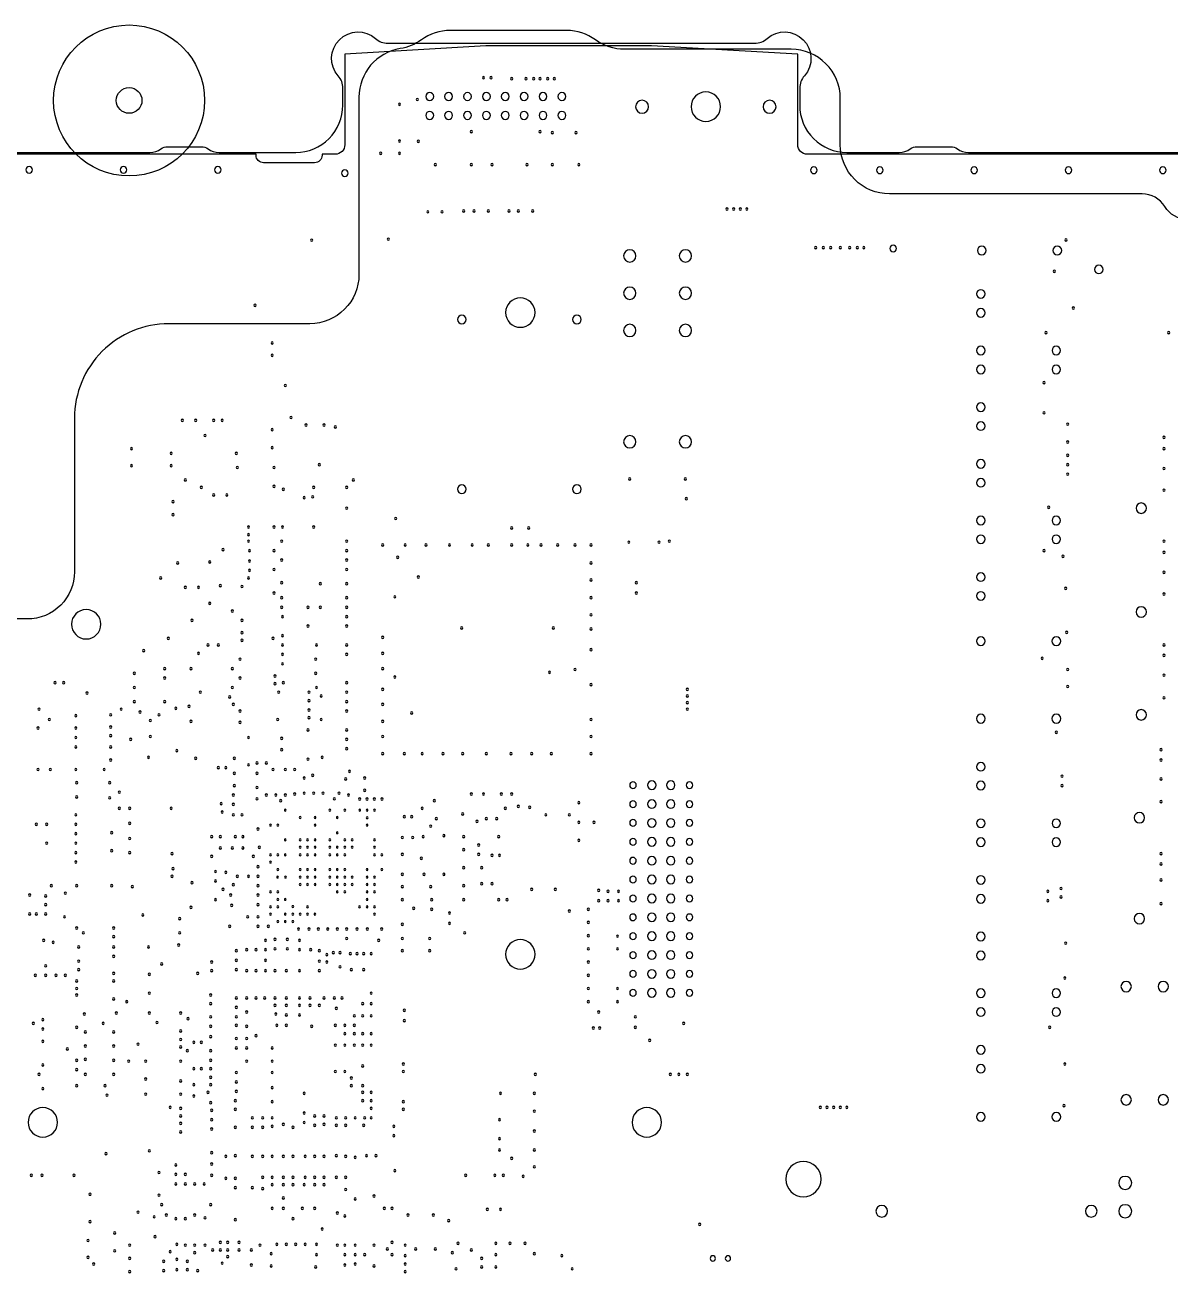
# Model space of a CAD drawing. Extents: x -216 to 339, y -350 to 279.
# Drawn here: x -79.2 to 74.9, y -178.9 to -10.9 of the extents above; entities that cross this region are included whole.
import ezdxf

# ---------------------------------------------------------------- set-up
doc = ezdxf.new("R2010")
doc.units = 0
doc.layers.get('0').update_dxf_attribs({"linetype": 'CONTINUOUS'})
for name, color, linetype in [('1_0_PALLET', 53, 'CONTINUOUS'), ('_G01-IND-3GEN_DRILLS', 40, 'CONTINUOUS'), ('_G01-IND-3GEN_OUTLINE', 4, 'CONTINUOUS')]:
    doc.layers.add(name, color=color, linetype=linetype)

# ---------------------------------------------------------------- blocks, each defined once
blk = doc.blocks.new('ROUND_6')
blk.add_circle((0, 0), 0.005)
blk = doc.blocks.new('ROUND_99')
blk.add_circle((0, 0), 0.006)
blk = doc.blocks.new('ROUND_237')
blk.add_circle((0, 0), 0.014)
blk = doc.blocks.new('ROUND_148')
blk.add_circle((0, 0), 0.0175)
blk = doc.blocks.new('ROUND_241')
blk.add_circle((0, 0), 0.021)
blk = doc.blocks.new('ROUND_139')
blk.add_circle((0, 0), 0.0225)
blk = doc.blocks.new('ROUND_239')
blk.add_circle((0, 0), 0.023)
blk = doc.blocks.new('ROUND_245')
blk.add_circle((0, 0), 0.0235)
blk = doc.blocks.new('ROUND_118')
blk.add_circle((0, 0), 0.0275)
blk = doc.blocks.new('ROUND_147')
blk.add_circle((0, 0), 0.031)
blk = doc.blocks.new('ROUND_112')
blk.add_circle((0, 0), 0.0325)
blk = doc.blocks.new('ROUND_243')
blk.add_circle((0, 0), 0.0345)
blk = doc.blocks.new('ROUND_238')
blk.add_circle((0, 0), 0.078)
blk = doc.blocks.new('ROUND_240')
blk.add_circle((0, 0), 0.0935)

msp = doc.modelspace()

# ---------------------------------------------------------------- linework, layer by layer
at = {"layer": '1_0_PALLET', "color": 1, "linetype": 'CONTINUOUS'}
msp.add_lwpolyline([(77.21, -37.09, -0.262641), (74.16, -35.37, 0.262641), (71.12, -33.65), (37.1, -33.65, -0.414214), (30.49, -27.05), (30.49, -20.8, 0.414214), (23.89, -14.2), (1.45, -14.2, -0.158961), (-2.45, -12.93, 0.158961), (-6.34, -11.66), (-21.99, -11.66, 0.158961), (-25.89, -12.93, -0.118347), (-28.73, -14.11, 0.368268), (-34.29, -20.64), (-34.29, -44.51, -0.414214), (-40.89, -51.12), (-59.87, -51.12, 0.414214), (-72.57, -63.82), (-72.57, -84.51, -0.414214), (-78.92, -90.86), (-88.22, -90.86, 0.414214), (-94.57, -97.21), (-94.57, -207.32, 0.414214)], format="xyb", dxfattribs=at)
at = {"layer": '1_0_PALLET', "color": 150, "linetype": 'CONTINUOUS'}
msp.add_lwpolyline([(-100.24, -28.07), (-62.42, -28.07, 0.15686), (-60.94, -27.59, -0.15686), (-60.06, -27.31), (-55.48, -27.31, -0.15686), (-54.59, -27.59, 0.15686), (-53.11, -28.07), (-42.8, -28.07, 0.414214), (-36.45, -21.72), (-36.45, -19.45, 0.182676), (-37.08, -17.77, -0.939221), (-32.06, -12.75, 0.182676), (-30.38, -13.39), (18.96, -13.39, 0.182676), (20.64, -12.75, -0.939221), (25.66, -17.77, 0.182676), (25.03, -19.45), (25.03, -21.72, 0.414214), (31.38, -28.07), (38.42, -28.07, 0.15686), (39.9, -27.59, -0.15686), (40.79, -27.31), (45.36, -27.31, -0.15686), (46.25, -27.59, 0.15686), (47.73, -28.07), (83.9, -28.07, 0.15686)], format="xyb", dxfattribs=at)
at = {"layer": '1_0_PALLET', "color": 9}
msp.add_circle((-65.22, -21.08), 10.16, dxfattribs=at)
at = {"layer": '1_0_PALLET', "linetype": 'CONTINUOUS'}
msp.add_circle((-65.22, -21.08), 1.73, dxfattribs=at)
at = {"layer": '_G01-IND-3GEN_OUTLINE', "linetype": 'CONTINUOUS'}
for points in [[(24.78, -27.24), (24.77, -14.86), (5.08, -13.72), (-17.22, -13.72), (-36.19, -14.86), (-36.19, -27.05, -0.414214), (-37.46, -28.32), (-39.24, -28.32), (-39.24, -28.45, -0.414214), (-40.26, -29.46), (-47.12, -29.46, -0.414214), (-48.13, -28.45), (-48.13, -28.32), (-120.01, -28.32, 0.414214), (-121.28, -29.59), (-121.28, -66.42), (-95.88, -66.42, -0.414214), (-94.61, -67.69), (-94.61, -185.8, -0.414214), (-95.88, -187.07), (-121.28, -187.07), (-121.28, -223.9, 0.414214), (-120.01, -225.17), (-48.13, -225.17)], [(-48.13, -225.04, -0.414214), (-47.12, -224.03), (-40.26, -224.03, -0.414214), (-39.24, -225.04), (-39.24, -225.17), (-29.21, -225.17), (-29.21, -222.38, -0.414214), (-28.19, -221.36), (-26.42, -221.36, -0.414214), (-25.4, -222.38), (-25.4, -225.17), (90.81, -225.17, 0.414214), (121.29, -194.69), (121.29, -58.8, 0.414214), (90.81, -28.32), (26.04, -28.32, -0.414214), (24.77, -27.05)]]:
    msp.add_lwpolyline(points, format="xyb", dxfattribs=at)

# ---------------------------------------------------------------- block references
at = {"layer": '_G01-IND-3GEN_DRILLS', "linetype": 'CONTINUOUS', "xscale": -25.4, "yscale": 25.4, "zscale": 25.4, "rotation": 270}
for name, p in [('ROUND_99', (-17.53, -18.03)), ('ROUND_99', (-16.51, -18.03)), ('ROUND_99', (-13.72, -18.16)), ('ROUND_99', (-11.81, -18.16)), ('ROUND_99', (-10.79, -18.16)), ('ROUND_99', (-9.91, -18.16)), ('ROUND_99', (-8.89, -18.16)), ('ROUND_99', (-8, -18.16)), ('ROUND_241', (-24.76, -20.55)), ('ROUND_241', (-22.22, -20.55)), ('ROUND_241', (-19.68, -20.55)), ('ROUND_241', (-17.14, -20.55)), ('ROUND_241', (-14.6, -20.55)), ('ROUND_241', (-12.06, -20.55)), ('ROUND_241', (-9.52, -20.55)), ('ROUND_241', (-6.98, -20.55)), ('ROUND_238', (12.4, -21.92)), ('ROUND_99', (-28.83, -21.59)), ('ROUND_99', (-26.42, -20.95)), ('ROUND_243', (3.82, -21.92)), ('ROUND_243', (20.97, -21.92)), ('ROUND_241', (-24.76, -23.09)), ('ROUND_241', (-22.22, -23.09)), ('ROUND_241', (-19.68, -23.09)), ('ROUND_241', (-17.14, -23.09)), ('ROUND_241', (-14.6, -23.09)), ('ROUND_241', (-12.06, -23.09)), ('ROUND_241', (-9.52, -23.09)), ('ROUND_241', (-6.98, -23.09)), ('ROUND_99', (-19.18, -25.27)), ('ROUND_99', (-9.91, -25.27)), ('ROUND_99', (-28.83, -26.54)), ('ROUND_99', (-26.29, -26.58)), ('ROUND_99', (-8.25, -25.4)), ('ROUND_99', (-5.08, -25.4)), ('ROUND_99', (-31.37, -28.19)), ('ROUND_99', (-28.83, -28.19)), ('ROUND_148', (-78.68, -30.42)), ('ROUND_148', (-65.98, -30.42)), ('ROUND_148', (-53.28, -30.42)), ('ROUND_99', (-24, -29.72)), ('ROUND_99', (-19.18, -29.72)), ('ROUND_99', (-16.38, -29.72)), ('ROUND_99', (-11.68, -29.72)), ('ROUND_99', (-8.25, -29.72)), ('ROUND_99', (-4.7, -29.72)), ('ROUND_148', (26.92, -30.48)), ('ROUND_148', (35.81, -30.48)), ('ROUND_148', (48.51, -30.48)), ('ROUND_148', (61.21, -30.48)), ('ROUND_148', (73.91, -30.48)), ('ROUND_148', (-36.19, -30.86)), ('ROUND_99', (-25.02, -36.07)), ('ROUND_99', (-23.11, -36.07)), ('ROUND_99', (-20.19, -35.94)), ('ROUND_99', (-18.8, -35.94)), ('ROUND_99', (-16.89, -35.94)), ('ROUND_99', (-14.1, -35.94)), ('ROUND_99', (-12.83, -35.94)), ('ROUND_99', (-10.92, -35.94)), ('ROUND_99', (15.24, -35.69)), ('ROUND_99', (16.13, -35.69)), ('ROUND_99', (17.02, -35.69)), ('ROUND_99', (17.91, -35.69)), ('ROUND_99', (-40.64, -39.88)), ('ROUND_99', (-30.35, -39.75)), ('ROUND_99', (60.86, -39.85)), ('ROUND_112', (2.16, -42.01)), ('ROUND_112', (9.65, -42.01)), ('ROUND_99', (27.18, -40.89)), ('ROUND_99', (28.19, -40.89)), ('ROUND_99', (29.21, -40.89)), ('ROUND_99', (30.48, -40.89)), ('ROUND_99', (31.75, -40.89)), ('ROUND_99', (32.77, -40.89)), ('ROUND_99', (33.66, -40.89)), ('ROUND_148', (37.59, -41.02)), ('ROUND_245', (49.53, -41.27)), ('ROUND_245', (59.69, -41.27)), ('ROUND_139', (65.28, -43.81)), ('ROUND_99', (59.31, -44.07)), ('ROUND_112', (2.16, -47.02)), ('ROUND_112', (9.65, -47.02)), ('ROUND_139', (49.4, -47.12)), ('ROUND_99', (-48.26, -48.64)), ('ROUND_238', (-12.57, -49.63)), ('ROUND_239', (-20.45, -50.55)), ('ROUND_239', (-4.95, -50.55)), ('ROUND_139', (49.4, -49.66)), ('ROUND_99', (61.85, -49.02)), ('ROUND_112', (2.16, -52.02)), ('ROUND_112', (9.65, -52.02)), ('ROUND_99', (-45.97, -53.72)), ('ROUND_99', (58.17, -52.32)), ('ROUND_99', (74.68, -52.32)), ('ROUND_99', (-45.97, -55.37)), ('ROUND_139', (49.4, -54.74)), ('ROUND_139', (59.56, -54.74)), ('ROUND_139', (49.4, -57.28)), ('ROUND_139', (59.56, -57.28)), ('ROUND_99', (-44.2, -59.44)), ('ROUND_99', (57.91, -59.05)), ('ROUND_139', (49.4, -62.36)), ('ROUND_99', (-43.43, -63.75)), ('ROUND_99', (57.91, -63.12)), ('ROUND_99', (-58.04, -64.13)), ('ROUND_99', (-56.26, -64.13)), ('ROUND_99', (-53.85, -64.13)), ('ROUND_99', (-52.7, -64.13)), ('ROUND_99', (-45.97, -65.4)), ('ROUND_99', (-41.4, -64.77)), ('ROUND_99', (-38.99, -64.77)), ('ROUND_99', (-37.46, -65.02)), ('ROUND_139', (49.4, -64.9)), ('ROUND_99', (61.09, -64.64)), ('ROUND_99', (-54.99, -66.17)), ('ROUND_112', (2.16, -67.01)), ('ROUND_112', (9.65, -67.01)), ('ROUND_99', (61.09, -67.06)), ('ROUND_99', (74.04, -66.42)), ('ROUND_99', (-64.9, -67.94)), ('ROUND_99', (-59.56, -68.58)), ('ROUND_99', (-50.8, -68.58)), ('ROUND_99', (-45.97, -67.82)), ('ROUND_99', (61.09, -68.83)), ('ROUND_99', (74.04, -67.94)), ('ROUND_99', (-64.9, -70.23)), ('ROUND_99', (-59.56, -70.23)), ('ROUND_99', (-50.67, -70.48)), ('ROUND_99', (-45.72, -70.48)), ('ROUND_99', (-39.62, -70.1)), ('ROUND_139', (49.4, -69.98)), ('ROUND_99', (61.09, -70.1)), ('ROUND_99', (74.04, -70.61)), ('ROUND_99', (-57.66, -72.14)), ('ROUND_99', (-35.05, -72.14)), ('ROUND_99', (2.16, -72.01)), ('ROUND_99', (9.65, -72.01)), ('ROUND_139', (49.4, -72.52)), ('ROUND_99', (61.09, -71.37)), ('ROUND_99', (-55.5, -73.15)), ('ROUND_99', (-45.72, -73.02)), ('ROUND_99', (-44.45, -73.41)), ('ROUND_99', (-40.39, -73.15)), ('ROUND_99', (-35.94, -73.15)), ('ROUND_239', (-20.45, -73.41)), ('ROUND_239', (-4.95, -73.41)), ('ROUND_99', (74.04, -73.53)), ('ROUND_99', (-59.31, -75.06)), ('ROUND_99', (-53.85, -74.17)), ('ROUND_99', (-52.07, -74.17)), ('ROUND_99', (-41.66, -74.55)), ('ROUND_99', (-40.51, -74.42)), ('ROUND_99', (9.78, -74.68)), ('ROUND_118', (70.99, -75.95)), ('ROUND_99', (-59.31, -76.83)), ('ROUND_99', (-35.94, -75.95)), ('ROUND_99', (-29.34, -77.34)), ('ROUND_139', (49.4, -77.6)), ('ROUND_99', (58.55, -75.82)), ('ROUND_139', (59.56, -77.6)), ('ROUND_99', (-49.15, -78.49)), ('ROUND_99', (-45.72, -78.49)), ('ROUND_99', (-44.58, -78.49)), ('ROUND_99', (-40.39, -78.49)), ('ROUND_99', (-13.72, -78.61)), ('ROUND_99', (-11.43, -78.61)), ('ROUND_99', (-49.15, -79.5)), ('ROUND_99', (-49.15, -80.39)), ('ROUND_99', (-44.7, -80.39)), ('ROUND_99', (-35.94, -80.39)), ('ROUND_99', (2.03, -80.52)), ('ROUND_99', (6.1, -80.52)), ('ROUND_99', (7.49, -80.39)), ('ROUND_139', (49.4, -80.14)), ('ROUND_139', (59.56, -80.14)), ('ROUND_99', (74.04, -80.39)), ('ROUND_99', (-52.58, -81.53)), ('ROUND_99', (-49.02, -81.66)), ('ROUND_99', (-45.72, -81.66)), ('ROUND_99', (-35.94, -81.66)), ('ROUND_99', (-31.11, -80.9)), ('ROUND_99', (-28.07, -80.9)), ('ROUND_99', (-25.27, -80.9)), ('ROUND_99', (-22.1, -80.9)), ('ROUND_99', (-19.05, -80.9)), ('ROUND_99', (-16.89, -80.9)), ('ROUND_99', (-13.72, -80.9)), ('ROUND_99', (-11.56, -80.9)), ('ROUND_99', (-9.78, -80.9)), ('ROUND_99', (-7.56, -80.9)), ('ROUND_99', (-5.21, -80.9)), ('ROUND_99', (-3.05, -80.9)), ('ROUND_99', (57.91, -81.66)), ('ROUND_99', (60.45, -82.42)), ('ROUND_99', (74.04, -81.91)), ('ROUND_99', (-58.67, -83.31)), ('ROUND_99', (-54.36, -83.18)), ('ROUND_99', (-49.02, -83.06)), ('ROUND_99', (-44.7, -82.93)), ('ROUND_99', (-35.94, -82.93)), ('ROUND_99', (-29.08, -82.55)), ('ROUND_99', (-3.05, -83.31)), ('ROUND_99', (-60.96, -85.34)), ('ROUND_99', (-49.15, -85.34)), ('ROUND_99', (-49.02, -84.33)), ('ROUND_99', (-45.72, -84.2)), ('ROUND_99', (-35.94, -84.2)), ('ROUND_99', (-26.29, -85.22)), ('ROUND_99', (-3.05, -85.6)), ('ROUND_139', (49.4, -85.22)), ('ROUND_99', (74.04, -84.58)), ('ROUND_99', (-57.66, -86.61)), ('ROUND_99', (-55.88, -86.61)), ('ROUND_99', (-52.96, -86.36)), ('ROUND_99', (-50.04, -86.49)), ('ROUND_99', (-45.72, -87.38)), ('ROUND_99', (-44.7, -85.98)), ('ROUND_99', (-39.5, -86.11)), ('ROUND_99', (-35.94, -86.11)), ('ROUND_99', (3.05, -85.98)), ('ROUND_99', (3.05, -87.38)), ('ROUND_139', (49.4, -87.76)), ('ROUND_99', (60.83, -86.74)), ('ROUND_99', (-54.36, -88.77)), ('ROUND_99', (-44.7, -88.01)), ('ROUND_99', (-35.94, -88.01)), ('ROUND_99', (-29.46, -87.88)), ('ROUND_99', (-3.05, -88.01)), ('ROUND_99', (74.04, -87.5)), ('ROUND_238', (-70.99, -91.57)), ('ROUND_99', (-51.31, -89.79)), ('ROUND_99', (-44.7, -89.28)), ('ROUND_99', (-44.58, -90.55)), ('ROUND_99', (-41.15, -89.28)), ('ROUND_99', (-39.5, -89.28)), ('ROUND_99', (-35.94, -89.28)), ('ROUND_99', (-35.94, -90.55)), ('ROUND_99', (-3.05, -90.3)), ('ROUND_118', (70.99, -89.92)), ('ROUND_99', (-56.77, -91.06)), ('ROUND_99', (-50.04, -91.06)), ('ROUND_99', (-41.15, -91.82)), ('ROUND_99', (-35.94, -91.82)), ('ROUND_99', (-20.45, -92.07)), ('ROUND_99', (-8.13, -92.07)), ('ROUND_99', (-3.05, -92.2)), ('ROUND_99', (-59.94, -93.47)), ('ROUND_99', (-50.04, -92.71)), ('ROUND_99', (-50.04, -93.73)), ('ROUND_99', (-45.85, -93.47)), ('ROUND_99', (-44.58, -93.09)), ('ROUND_99', (-31.11, -93.34)), ('ROUND_245', (49.4, -93.85)), ('ROUND_245', (59.56, -93.85)), ('ROUND_99', (60.96, -92.66)), ('ROUND_99', (-63.25, -95.12)), ('ROUND_99', (-55.88, -95.5)), ('ROUND_99', (-54.61, -94.36)), ('ROUND_99', (-53.21, -94.36)), ('ROUND_99', (-44.58, -94.36)), ('ROUND_99', (-44.58, -95.63)), ('ROUND_99', (-40, -94.36)), ('ROUND_99', (-35.94, -94.36)), ('ROUND_99', (-35.94, -95.63)), ('ROUND_99', (-31.11, -95.5)), ('ROUND_99', (-3.05, -95)), ('ROUND_99', (74.04, -94.36)), ('ROUND_99', (74.04, -95.76)), ('ROUND_99', (-60.45, -97.54)), ('ROUND_99', (-56.9, -97.54)), ('ROUND_99', (-51.31, -97.54)), ('ROUND_99', (-50.29, -96.27)), ('ROUND_99', (-44.58, -96.9)), ('ROUND_99', (-40.13, -96.27)), ('ROUND_99', (-31.11, -97.54)), ('ROUND_99', (57.66, -96.14)), ('ROUND_99', (-64.52, -98.17)), ('ROUND_99', (-60.45, -98.81)), ('ROUND_99', (-50.29, -98.81)), ('ROUND_99', (-45.59, -98.55)), ('ROUND_99', (-40.13, -98.17)), ('ROUND_99', (-29.46, -98.68)), ('ROUND_99', (-8.64, -98.04)), ('ROUND_99', (-5.21, -97.66)), ('ROUND_99', (61.09, -97.66)), ('ROUND_99', (74.04, -98.42)), ('ROUND_99', (-75.18, -99.44)), ('ROUND_99', (-74.04, -99.44)), ('ROUND_99', (-70.87, -100.84)), ('ROUND_99', (-64.52, -100.08)), ('ROUND_99', (-55.63, -100.71)), ('ROUND_99', (-51.31, -100.08)), ('ROUND_99', (-45.59, -99.57)), ('ROUND_99', (-45.08, -100.71)), ('ROUND_99', (-44.45, -99.44)), ('ROUND_99', (-41.02, -100.71)), ('ROUND_99', (-40, -100.08)), ('ROUND_99', (-35.94, -99.44)), ('ROUND_99', (-35.94, -100.71)), ('ROUND_99', (-31.11, -100.33)), ('ROUND_99', (-3.05, -99.69)), ('ROUND_99', (9.91, -100.33)), ('ROUND_99', (61.09, -99.95)), ('ROUND_99', (-64.52, -101.98)), ('ROUND_99', (-60.45, -101.98)), ('ROUND_99', (-51.69, -101.35)), ('ROUND_99', (-51.18, -102.36)), ('ROUND_99', (-41.02, -101.85)), ('ROUND_99', (-39.37, -101.22)), ('ROUND_99', (-35.94, -101.98)), ('ROUND_99', (-31.11, -102.36)), ('ROUND_99', (9.91, -101.22)), ('ROUND_99', (9.91, -102.11)), ('ROUND_99', (74.04, -101.47)), ('ROUND_99', (-77.34, -103)), ('ROUND_99', (-72.39, -103.89)), ('ROUND_99', (-67.69, -103.76)), ('ROUND_99', (-66.29, -103)), ('ROUND_99', (-63.75, -103.38)), ('ROUND_99', (-61.21, -103.76)), ('ROUND_99', (-58.93, -102.87)), ('ROUND_99', (-57.15, -102.62)), ('ROUND_99', (-50.29, -103.25)), ('ROUND_99', (-41.02, -103.12)), ('ROUND_99', (-41.02, -104.14)), ('ROUND_99', (-35.94, -103.25)), ('ROUND_99', (-27.18, -103.5)), ('ROUND_99', (9.91, -103)), ('ROUND_245', (49.4, -104.27)), ('ROUND_245', (59.56, -104.27)), ('ROUND_118', (70.99, -103.76)), ('ROUND_99', (-77.47, -105.54)), ('ROUND_99', (-75.95, -104.39)), ('ROUND_99', (-72.39, -105.54)), ('ROUND_99', (-67.69, -105.41)), ('ROUND_99', (-62.36, -104.52)), ('ROUND_99', (-56.9, -104.65)), ('ROUND_99', (-50.29, -104.77)), ('ROUND_99', (-45.21, -104.39)), ('ROUND_99', (-41.15, -105.79)), ('ROUND_99', (-39.37, -104.39)), ('ROUND_99', (-35.94, -105.79)), ('ROUND_99', (-31.11, -104.65)), ('ROUND_99', (-3.05, -104.39)), ('ROUND_99', (-72.39, -106.81)), ('ROUND_99', (-67.69, -106.55)), ('ROUND_99', (-65.02, -107.06)), ('ROUND_99', (-62.36, -106.68)), ('ROUND_99', (-49.15, -106.81)), ('ROUND_99', (-44.7, -106.93)), ('ROUND_99', (-35.94, -107.06)), ('ROUND_99', (-31.11, -106.68)), ('ROUND_99', (-3.05, -106.68)), ('ROUND_99', (59.56, -106.1)), ('ROUND_99', (-72.39, -108.08)), ('ROUND_99', (-67.69, -108.08)), ('ROUND_99', (-58.8, -108.58)), ('ROUND_99', (-44.7, -108.46)), ('ROUND_99', (-35.94, -108.33)), ('ROUND_99', (-31.11, -108.97)), ('ROUND_99', (-28.19, -108.97)), ('ROUND_99', (-25.78, -108.97)), ('ROUND_99', (-22.99, -108.97)), ('ROUND_99', (-20.32, -108.97)), ('ROUND_99', (-17.14, -108.97)), ('ROUND_99', (-13.84, -108.97)), ('ROUND_99', (-11.05, -108.97)), ('ROUND_99', (-8.38, -108.97)), ('ROUND_99', (-3.05, -108.97)), ('ROUND_99', (73.66, -108.46)), ('ROUND_99', (-67.69, -109.85)), ('ROUND_99', (-62.61, -109.47)), ('ROUND_99', (-56.26, -109.6)), ('ROUND_99', (-53.21, -110.87)), ('ROUND_99', (-52.2, -110.87)), ('ROUND_99', (-51.05, -109.6)), ('ROUND_99', (-49.15, -110.49)), ('ROUND_99', (-48.01, -110.24)), ('ROUND_99', (-46.74, -110.24)), ('ROUND_99', (-41.15, -109.73)), ('ROUND_99', (-39.24, -109.47)), ('ROUND_139', (49.4, -110.74)), ('ROUND_99', (73.66, -109.85)), ('ROUND_99', (-77.47, -111.12)), ('ROUND_99', (-75.82, -111.12)), ('ROUND_99', (-72.39, -111.12)), ('ROUND_99', (-68.58, -111.12)), ('ROUND_99', (-51.05, -111.63)), ('ROUND_99', (-48.01, -111.63)), ('ROUND_99', (-45.85, -111.12)), ('ROUND_99', (-44.2, -111.12)), ('ROUND_99', (-42.93, -111.12)), ('ROUND_99', (-41.66, -112.27)), ('ROUND_99', (-40.51, -111.89)), ('ROUND_99', (-36.07, -112.39)), ('ROUND_99', (-35.56, -111.38)), ('ROUND_99', (-33.53, -112.27)), ('ROUND_99', (60.33, -112.01)), ('ROUND_99', (73.66, -112.39)), ('ROUND_99', (-72.26, -112.9)), ('ROUND_99', (-67.82, -112.9)), ('ROUND_99', (-66.55, -114.17)), ('ROUND_99', (-51.05, -113.28)), ('ROUND_99', (-48.01, -113.54)), ('ROUND_99', (-41.66, -114.3)), ('ROUND_99', (-40.39, -114.3)), ('ROUND_99', (-39.12, -114.3)), ('ROUND_99', (-36.96, -114.3)), ('ROUND_99', (-33.53, -113.92)), ('ROUND_148', (2.59, -113.23)), ('ROUND_139', (5.13, -113.23)), ('ROUND_139', (7.67, -113.23)), ('ROUND_148', (10.21, -113.23)), ('ROUND_139', (49.4, -113.28)), ('ROUND_99', (60.33, -113.28)), ('ROUND_99', (-72.26, -114.81)), ('ROUND_99', (-67.82, -114.93)), ('ROUND_99', (-52.83, -115.7)), ('ROUND_99', (-51.18, -114.55)), ('ROUND_99', (-51.18, -115.82)), ('ROUND_99', (-48.01, -115.06)), ('ROUND_99', (-46.74, -114.55)), ('ROUND_99', (-45.47, -114.55)), ('ROUND_99', (-44.83, -115.32)), ('ROUND_99', (-44.2, -114.55)), ('ROUND_99', (-42.93, -114.43)), ('ROUND_99', (-37.59, -115.06)), ('ROUND_99', (-35.69, -114.55)), ('ROUND_99', (-34.2, -115.09)), ('ROUND_99', (-33.2, -115.09)), ('ROUND_99', (-32.2, -115.09)), ('ROUND_99', (-31.2, -115.09)), ('ROUND_99', (-24.13, -115.32)), ('ROUND_99', (-19.18, -114.43)), ('ROUND_99', (-17.53, -114.43)), ('ROUND_99', (-15.11, -114.43)), ('ROUND_99', (-13.72, -114.43)), ('ROUND_99', (-4.7, -115.57)), ('ROUND_148', (2.59, -115.77)), ('ROUND_139', (5.13, -115.77)), ('ROUND_139', (7.67, -115.77)), ('ROUND_148', (10.21, -115.77)), ('ROUND_99', (73.66, -115.44)), ('ROUND_99', (-72.39, -117.22)), ('ROUND_99', (-66.55, -116.33)), ('ROUND_99', (-65.15, -116.33)), ('ROUND_99', (-59.56, -116.33)), ('ROUND_99', (-52.7, -116.84)), ('ROUND_99', (-51.18, -117.22)), ('ROUND_99', (-50.04, -117.22)), ('ROUND_6', (-44.2, -116.59)), ('ROUND_6', (-42.2, -117.59)), ('ROUND_6', (-40.2, -117.59)), ('ROUND_6', (-38.2, -116.59)), ('ROUND_6', (-37.2, -117.59)), ('ROUND_6', (-36.2, -116.59)), ('ROUND_6', (-34.19, -116.59)), ('ROUND_6', (-33.2, -116.59)), ('ROUND_6', (-33.18, -117.6)), ('ROUND_6', (-32.2, -116.59)), ('ROUND_99', (-28.19, -117.47)), ('ROUND_99', (-27.18, -117.47)), ('ROUND_99', (-25.78, -116.33)), ('ROUND_99', (-20.32, -117.09)), ('ROUND_99', (-14.6, -116.33)), ('ROUND_99', (-12.83, -116.08)), ('ROUND_99', (-11.3, -116.2)), ('ROUND_99', (-9.14, -117.22)), ('ROUND_99', (-5.97, -117.22)), ('ROUND_118', (70.74, -117.6)), ('ROUND_99', (-77.72, -118.49)), ('ROUND_99', (-76.33, -118.49)), ('ROUND_99', (-72.39, -118.49)), ('ROUND_99', (-65.15, -118.36)), ('ROUND_99', (-47.88, -119.13)), ('ROUND_6', (-46.2, -118.59)), ('ROUND_6', (-45.19, -118.59)), ('ROUND_6', (-40.2, -118.59)), ('ROUND_6', (-33.2, -118.59)), ('ROUND_99', (-24.64, -118.74)), ('ROUND_99', (-23.88, -117.73)), ('ROUND_99', (-18.41, -118.11)), ('ROUND_99', (-17.14, -117.73)), ('ROUND_99', (-15.75, -117.73)), ('ROUND_99', (-4.7, -118.24)), ('ROUND_99', (-2.67, -118.24)), ('ROUND_148', (2.59, -118.31)), ('ROUND_139', (5.13, -118.31)), ('ROUND_139', (7.67, -118.31)), ('ROUND_148', (10.21, -118.31)), ('ROUND_139', (49.4, -118.36)), ('ROUND_139', (59.56, -118.36)), ('ROUND_99', (-76.33, -121.03)), ('ROUND_99', (-72.39, -119.76)), ('ROUND_99', (-72.39, -121.03)), ('ROUND_99', (-67.56, -119.63)), ('ROUND_99', (-65.15, -120.4)), ('ROUND_99', (-54.1, -120.14)), ('ROUND_99', (-52.96, -120.14)), ('ROUND_99', (-50.93, -120.14)), ('ROUND_99', (-49.91, -120.14)), ('ROUND_6', (-44.2, -120.59)), ('ROUND_6', (-42.2, -120.59)), ('ROUND_6', (-41.2, -120.59)), ('ROUND_6', (-40.2, -120.59)), ('ROUND_6', (-38.2, -120.59)), ('ROUND_6', (-37.2, -119.62)), ('ROUND_6', (-36.2, -120.59)), ('ROUND_6', (-35.2, -120.59)), ('ROUND_6', (-32.2, -120.59)), ('ROUND_99', (-28.45, -120.27)), ('ROUND_99', (-27.05, -120.27)), ('ROUND_99', (-25.65, -120.14)), ('ROUND_99', (-22.86, -120.01)), ('ROUND_99', (-20.19, -120.14)), ('ROUND_99', (-15.49, -120.14)), ('ROUND_99', (-4.7, -120.65)), ('ROUND_148', (2.59, -120.85)), ('ROUND_139', (5.13, -120.85)), ('ROUND_139', (7.67, -120.85)), ('ROUND_148', (10.21, -120.85)), ('ROUND_139', (49.4, -120.9)), ('ROUND_139', (59.56, -120.9)), ('ROUND_99', (-72.39, -122.3)), ('ROUND_99', (-67.56, -122.05)), ('ROUND_99', (-65.15, -122.3)), ('ROUND_99', (-59.44, -122.43)), ('ROUND_99', (-52.96, -121.67)), ('ROUND_99', (-51.31, -121.67)), ('ROUND_99', (-49.91, -121.67)), ('ROUND_99', (-47.71, -121.59)), ('ROUND_6', (-46.2, -122.59)), ('ROUND_6', (-45.2, -122.59)), ('ROUND_6', (-44.2, -122.59)), ('ROUND_6', (-42.2, -121.59)), ('ROUND_6', (-42.2, -122.59)), ('ROUND_6', (-41.2, -121.59)), ('ROUND_6', (-41.2, -122.59)), ('ROUND_6', (-40.2, -121.59)), ('ROUND_6', (-40.2, -122.59)), ('ROUND_6', (-38.2, -121.59)), ('ROUND_6', (-38.2, -122.59)), ('ROUND_6', (-37.2, -121.59)), ('ROUND_6', (-37.2, -122.59)), ('ROUND_6', (-36.2, -121.59)), ('ROUND_6', (-36.2, -122.59)), ('ROUND_6', (-35.2, -121.59)), ('ROUND_6', (-32.2, -121.59)), ('ROUND_6', (-32.2, -122.59)), ('ROUND_6', (-31.2, -122.59)), ('ROUND_99', (-28.45, -122.55)), ('ROUND_99', (-20.19, -121.92)), ('ROUND_99', (-18.16, -121.28)), ('ROUND_99', (-18.16, -122.55)), ('ROUND_99', (-16.38, -122.68)), ('ROUND_99', (-15.37, -122.68)), ('ROUND_99', (73.66, -122.43)), ('ROUND_99', (-72.39, -123.57)), ('ROUND_99', (-54.1, -122.81)), ('ROUND_99', (-48.51, -122.81)), ('ROUND_99', (-47.88, -124.21)), ('ROUND_6', (-46.2, -123.57)), ('ROUND_99', (-25.91, -123.06)), ('ROUND_99', (-20.19, -124.33)), ('ROUND_99', (-17.78, -124.33)), ('ROUND_148', (2.59, -123.39)), ('ROUND_139', (5.13, -123.39)), ('ROUND_139', (7.67, -123.39)), ('ROUND_148', (10.21, -123.39)), ('ROUND_99', (73.66, -123.82)), ('ROUND_99', (-59.44, -125.48)), ('ROUND_99', (-59.31, -124.46)), ('ROUND_99', (-53.59, -124.84)), ('ROUND_99', (-53.59, -126.11)), ('ROUND_99', (-52.2, -124.97)), ('ROUND_99', (-50.67, -125.48)), ('ROUND_99', (-49.15, -125.48)), ('ROUND_99', (-47.88, -125.48)), ('ROUND_6', (-45.23, -125.59)), ('ROUND_6', (-45.2, -124.59)), ('ROUND_6', (-44.18, -125.59)), ('ROUND_6', (-42.2, -124.59)), ('ROUND_6', (-42.2, -125.59)), ('ROUND_6', (-41.2, -124.59)), ('ROUND_6', (-41.2, -125.59)), ('ROUND_6', (-40.2, -124.59)), ('ROUND_6', (-40.2, -125.59)), ('ROUND_6', (-38.2, -124.59)), ('ROUND_6', (-38.2, -125.59)), ('ROUND_6', (-37.2, -124.59)), ('ROUND_6', (-37.2, -125.59)), ('ROUND_6', (-36.2, -124.59)), ('ROUND_6', (-36.2, -125.59)), ('ROUND_6', (-35.2, -125.59)), ('ROUND_6', (-33.2, -124.59)), ('ROUND_6', (-33.2, -125.59)), ('ROUND_6', (-32.2, -125.59)), ('ROUND_6', (-31.2, -124.59)), ('ROUND_99', (-28.45, -125.22)), ('ROUND_99', (-25.53, -125.22)), ('ROUND_99', (-22.86, -125.22)), ('ROUND_148', (2.59, -125.93)), ('ROUND_139', (5.13, -125.93)), ('ROUND_139', (7.67, -125.93)), ('ROUND_148', (10.21, -125.93)), ('ROUND_139', (49.4, -125.98)), ('ROUND_99', (73.66, -125.98)), ('ROUND_99', (-75.69, -126.75)), ('ROUND_99', (-73.79, -127.76)), ('ROUND_99', (-72.26, -126.75)), ('ROUND_99', (-67.56, -126.75)), ('ROUND_99', (-64.77, -126.87)), ('ROUND_99', (-56.77, -126.36)), ('ROUND_99', (-52.58, -127.25)), ('ROUND_99', (-51.18, -126.62)), ('ROUND_99', (-47.88, -126.75)), ('ROUND_6', (-46.2, -127.59)), ('ROUND_6', (-45.2, -127.59)), ('ROUND_6', (-42.2, -126.59)), ('ROUND_6', (-41.2, -126.59)), ('ROUND_6', (-40.2, -126.59)), ('ROUND_6', (-38.2, -126.59)), ('ROUND_6', (-37.2, -126.59)), ('ROUND_6', (-37.2, -127.59)), ('ROUND_6', (-36.2, -126.59)), ('ROUND_6', (-36.2, -127.59)), ('ROUND_6', (-35.2, -126.59)), ('ROUND_6', (-33.2, -126.59)), ('ROUND_6', (-33.2, -127.59)), ('ROUND_6', (-32.2, -126.59)), ('ROUND_6', (-32.2, -127.59)), ('ROUND_99', (-28.45, -126.87)), ('ROUND_99', (-24.64, -126.87)), ('ROUND_99', (-20.19, -126.75)), ('ROUND_99', (-17.78, -126.49)), ('ROUND_99', (-16.38, -126.49)), ('ROUND_99', (-11.05, -127.25)), ('ROUND_99', (-7.87, -127.25)), ('ROUND_99', (-2.03, -127.38)), ('ROUND_99', (-0.76, -127.51)), ('ROUND_99', (0.64, -127.51)), ('ROUND_99', (58.42, -127.51)), ('ROUND_99', (60.2, -127.13)), ('ROUND_99', (-78.61, -128.02)), ('ROUND_99', (-76.45, -128.14)), ('ROUND_99', (-76.45, -129.29)), ('ROUND_99', (-53.59, -128.65)), ('ROUND_99', (-51.56, -128.02)), ('ROUND_99', (-51.43, -129.41)), ('ROUND_99', (-47.88, -128.02)), ('ROUND_99', (-47.88, -129.29)), ('ROUND_6', (-45.2, -128.59)), ('ROUND_6', (-44.2, -128.59)), ('ROUND_6', (-33.2, -128.59)), ('ROUND_99', (-28.45, -128.65)), ('ROUND_99', (-24.51, -128.65)), ('ROUND_99', (-20.19, -128.65)), ('ROUND_99', (-15.49, -128.65)), ('ROUND_99', (-14.35, -128.65)), ('ROUND_99', (-2.03, -128.78)), ('ROUND_99', (-0.76, -128.78)), ('ROUND_99', (0.64, -128.78)), ('ROUND_148', (2.59, -128.47)), ('ROUND_139', (5.13, -128.47)), ('ROUND_139', (7.67, -128.47)), ('ROUND_148', (10.21, -128.47)), ('ROUND_139', (49.4, -128.52)), ('ROUND_99', (58.42, -128.78)), ('ROUND_99', (60.2, -128.27)), ('ROUND_99', (73.66, -129.16)), ('ROUND_99', (-78.61, -130.56)), ('ROUND_99', (-77.72, -130.56)), ('ROUND_99', (-76.45, -130.56)), ('ROUND_99', (-73.91, -130.94)), ('ROUND_99', (-63.37, -130.68)), ('ROUND_99', (-56.9, -129.67)), ('ROUND_99', (-49.28, -130.94)), ('ROUND_99', (-47.88, -130.94)), ('ROUND_6', (-46.2, -129.59)), ('ROUND_6', (-46.2, -130.59)), ('ROUND_6', (-45.2, -129.59)), ('ROUND_6', (-44.2, -130.59)), ('ROUND_6', (-43.2, -129.57)), ('ROUND_6', (-43.2, -130.59)), ('ROUND_6', (-42.2, -130.59)), ('ROUND_6', (-41.2, -129.59)), ('ROUND_6', (-41.2, -130.59)), ('ROUND_6', (-40.21, -130.59)), ('ROUND_6', (-34.2, -129.59)), ('ROUND_6', (-33.2, -129.59)), ('ROUND_6', (-32.2, -129.59)), ('ROUND_6', (-32.2, -130.59)), ('ROUND_99', (-26.92, -129.79)), ('ROUND_99', (-24.51, -129.92)), ('ROUND_99', (-22.1, -130.43)), ('ROUND_99', (-5.97, -130.17)), ('ROUND_99', (-3.43, -129.92)), ('ROUND_148', (2.59, -131.01)), ('ROUND_139', (5.13, -131.01)), ('ROUND_139', (7.67, -131.01)), ('ROUND_148', (10.21, -131.01)), ('ROUND_118', (70.74, -131.19)), ('ROUND_99', (-72.26, -132.46)), ('ROUND_99', (-67.31, -132.46)), ('ROUND_99', (-58.42, -131.19)), ('ROUND_99', (-51.69, -132.21)), ('ROUND_99', (-47.88, -132.21)), ('ROUND_99', (-46.48, -132.21)), ('ROUND_6', (-45.2, -131.59)), ('ROUND_6', (-44.2, -131.59)), ('ROUND_6', (-43.2, -131.59)), ('ROUND_99', (-42.42, -132.59)), ('ROUND_99', (-41.02, -132.59)), ('ROUND_99', (-39.75, -132.59)), ('ROUND_99', (-38.48, -132.59)), ('ROUND_99', (-37.21, -132.59)), ('ROUND_99', (-35.94, -132.59)), ('ROUND_99', (-34.54, -132.59)), ('ROUND_99', (-33.15, -132.59)), ('ROUND_99', (-31.24, -132.59)), ('ROUND_99', (-28.45, -131.95)), ('ROUND_99', (-22.1, -131.83)), ('ROUND_99', (-3.43, -131.7)), ('ROUND_99', (-76.71, -134.11)), ('ROUND_99', (-75.44, -134.37)), ('ROUND_99', (-71.37, -133.1)), ('ROUND_99', (-67.31, -133.6)), ('ROUND_99', (-58.42, -133.1)), ('ROUND_99', (-46.86, -134.11)), ('ROUND_99', (-45.59, -133.98)), ('ROUND_99', (-43.94, -133.98)), ('ROUND_99', (-42.29, -134.11)), ('ROUND_99', (-35.94, -133.86)), ('ROUND_99', (-31.62, -134.11)), ('ROUND_99', (-28.45, -133.86)), ('ROUND_99', (-24.76, -133.86)), ('ROUND_99', (-20.07, -133.1)), ('ROUND_238', (-12.57, -135.99)), ('ROUND_99', (-3.43, -133.48)), ('ROUND_99', (0.51, -133.55)), ('ROUND_148', (2.59, -133.55)), ('ROUND_139', (5.13, -133.55)), ('ROUND_139', (7.67, -133.55)), ('ROUND_148', (10.21, -133.55)), ('ROUND_139', (49.4, -133.6)), ('ROUND_99', (60.83, -134.49)), ('ROUND_99', (-72.01, -135)), ('ROUND_99', (-67.31, -135)), ('ROUND_99', (-62.61, -135)), ('ROUND_99', (-58.55, -134.75)), ('ROUND_99', (-50.8, -135.51)), ('ROUND_99', (-49.4, -135.38)), ('ROUND_99', (-48.13, -135.38)), ('ROUND_99', (-46.86, -135.38)), ('ROUND_99', (-45.59, -135.25)), ('ROUND_99', (-43.94, -135.25)), ('ROUND_99', (-42.29, -135.38)), ('ROUND_99', (-40.77, -135.38)), ('ROUND_99', (-39.62, -135.51)), ('ROUND_99', (-38.61, -136.02)), ('ROUND_99', (-37.72, -135.76)), ('ROUND_99', (-36.83, -135.76)), ('ROUND_99', (-35.43, -135.89)), ('ROUND_99', (-34.54, -135.89)), ('ROUND_99', (-33.65, -135.89)), ('ROUND_99', (-32.64, -135.89)), ('ROUND_99', (-28.45, -135.51)), ('ROUND_99', (-24.76, -135.51)), ('ROUND_99', (-3.43, -135.25)), ('ROUND_99', (0.51, -135.25)), ('ROUND_148', (2.59, -136.09)), ('ROUND_139', (5.13, -136.09)), ('ROUND_139', (7.67, -136.09)), ('ROUND_148', (10.21, -136.09)), ('ROUND_139', (49.4, -136.14)), ('ROUND_99', (-76.45, -137.54)), ('ROUND_99', (-72.01, -136.91)), ('ROUND_99', (-67.31, -136.27)), ('ROUND_99', (-60.83, -137.29)), ('ROUND_99', (-54.1, -137.03)), ('ROUND_99', (-50.8, -136.78)), ('ROUND_99', (-46.86, -136.78)), ('ROUND_99', (-39.62, -136.91)), ('ROUND_99', (-38.61, -137.03)), ('ROUND_99', (-36.83, -137.67)), ('ROUND_99', (-3.43, -137.03)), ('ROUND_99', (-77.85, -138.81)), ('ROUND_99', (-76.45, -138.81)), ('ROUND_99', (-75.06, -138.81)), ('ROUND_99', (-73.79, -138.81)), ('ROUND_99', (-72.01, -138.05)), ('ROUND_99', (-67.31, -138.56)), ('ROUND_99', (-62.48, -138.68)), ('ROUND_99', (-56.01, -138.56)), ('ROUND_99', (-54.1, -138.18)), ('ROUND_99', (-50.8, -138.05)), ('ROUND_99', (-49.4, -138.18)), ('ROUND_99', (-48.13, -138.18)), ('ROUND_99', (-46.86, -138.18)), ('ROUND_99', (-45.59, -138.18)), ('ROUND_99', (-44.07, -138.18)), ('ROUND_99', (-42.29, -138.18)), ('ROUND_99', (-39.62, -138.18)), ('ROUND_99', (-35.31, -138.05)), ('ROUND_99', (-33.65, -138.05)), ('ROUND_99', (-3.43, -138.81)), ('ROUND_148', (2.59, -138.63)), ('ROUND_139', (5.13, -138.63)), ('ROUND_139', (7.67, -138.63)), ('ROUND_148', (10.21, -138.63)), ('ROUND_99', (60.71, -139.19)), ('ROUND_99', (-72.26, -139.57)), ('ROUND_99', (-72.26, -140.59)), ('ROUND_99', (-67.31, -139.57)), ('ROUND_99', (-62.48, -141.22)), ('ROUND_99', (-32.64, -141.22)), ('ROUND_99', (-3.43, -140.59)), ('ROUND_99', (0.51, -140.59)), ('ROUND_148', (2.59, -141.17)), ('ROUND_139', (5.13, -141.17)), ('ROUND_139', (7.67, -141.17)), ('ROUND_148', (10.21, -141.17)), ('ROUND_139', (49.4, -141.22)), ('ROUND_139', (59.56, -141.22)), ('ROUND_118', (68.96, -140.33)), ('ROUND_118', (73.96, -140.33)), ('ROUND_99', (-72.26, -141.48)), ('ROUND_99', (-67.31, -141.99)), ('ROUND_99', (-65.53, -142.37)), ('ROUND_99', (-54.23, -141.48)), ('ROUND_99', (-54.23, -142.62)), ('ROUND_99', (-50.8, -141.86)), ('ROUND_99', (-49.4, -141.86)), ('ROUND_99', (-48.13, -141.86)), ('ROUND_99', (-46.99, -141.86)), ('ROUND_99', (-45.59, -141.86)), ('ROUND_99', (-45.59, -142.87)), ('ROUND_99', (-44.07, -141.86)), ('ROUND_99', (-44.07, -142.87)), ('ROUND_99', (-42.29, -141.86)), ('ROUND_99', (-42.29, -142.87)), ('ROUND_99', (-40.89, -141.86)), ('ROUND_99', (-40.89, -142.87)), ('ROUND_99', (-39.62, -142.87)), ('ROUND_99', (-38.99, -141.86)), ('ROUND_99', (-37.59, -141.86)), ('ROUND_99', (-36.58, -141.86)), ('ROUND_99', (-33.78, -142.62)), ('ROUND_99', (-32.64, -142.62)), ('ROUND_99', (-3.43, -142.37)), ('ROUND_99', (0.51, -142.37)), ('ROUND_99', (-71.25, -144.02)), ('ROUND_99', (-66.93, -143.89)), ('ROUND_99', (-62.48, -143.89)), ('ROUND_99', (-58.29, -143.89)), ('ROUND_99', (-54.23, -144.4)), ('ROUND_99', (-50.8, -143.13)), ('ROUND_99', (-50.8, -144.4)), ('ROUND_99', (-49.4, -143.76)), ('ROUND_99', (-45.47, -144.02)), ('ROUND_99', (-44.07, -144.14)), ('ROUND_99', (-42.29, -144.14)), ('ROUND_99', (-37.34, -143.26)), ('ROUND_99', (-34.92, -144.27)), ('ROUND_99', (-33.78, -144.27)), ('ROUND_99', (-32.64, -144.27)), ('ROUND_99', (-28.19, -143.51)), ('ROUND_99', (-2.03, -143.76)), ('ROUND_99', (2.92, -144.4)), ('ROUND_139', (49.4, -143.76)), ('ROUND_139', (59.56, -143.76)), ('ROUND_99', (-78.1, -145.29)), ('ROUND_99', (-76.83, -144.78)), ('ROUND_99', (-76.83, -146.05)), ('ROUND_99', (-72.26, -145.8)), ('ROUND_99', (-68.71, -145.29)), ('ROUND_99', (-61.47, -145.16)), ('ROUND_99', (-57.28, -144.65)), ('ROUND_99', (-54.23, -145.67)), ('ROUND_99', (-50.8, -145.54)), ('ROUND_99', (-49.4, -145.67)), ('ROUND_99', (-45.34, -145.54)), ('ROUND_99', (-44.07, -145.54)), ('ROUND_99', (-40.64, -145.67)), ('ROUND_99', (-37.46, -145.54)), ('ROUND_99', (-36.19, -145.54)), ('ROUND_99', (-34.92, -145.54)), ('ROUND_99', (-28.19, -144.91)), ('ROUND_99', (-2.73, -145.92)), ('ROUND_99', (-1.9, -145.92)), ('ROUND_99', (2.92, -145.8)), ('ROUND_99', (9.4, -145.29)), ('ROUND_99', (58.67, -145.8)), ('ROUND_99', (-76.83, -147.7)), ('ROUND_99', (-71.12, -146.43)), ('ROUND_99', (-67.31, -146.43)), ('ROUND_99', (-58.29, -146.3)), ('ROUND_99', (-58.29, -147.45)), ('ROUND_99', (-56.51, -147.83)), ('ROUND_99', (-55.5, -147.83)), ('ROUND_99', (-54.23, -147.07)), ('ROUND_99', (-50.8, -147.32)), ('ROUND_99', (-49.4, -147.32)), ('ROUND_99', (-48.13, -146.94)), ('ROUND_99', (-36.19, -146.68)), ('ROUND_99', (-34.92, -146.68)), ('ROUND_99', (-33.78, -146.68)), ('ROUND_99', (-32.64, -146.68)), ('ROUND_99', (4.83, -147.57)), ('ROUND_99', (-73.53, -148.72)), ('ROUND_99', (-71.12, -148.34)), ('ROUND_99', (-67.31, -148.34)), ('ROUND_99', (-64.01, -148.08)), ('ROUND_99', (-58.29, -148.46)), ('ROUND_99', (-57.4, -148.97)), ('ROUND_99', (-54.23, -148.97)), ('ROUND_99', (-50.8, -148.59)), ('ROUND_99', (-49.4, -148.59)), ('ROUND_99', (-45.97, -148.59)), ('ROUND_99', (-37.46, -148.21)), ('ROUND_99', (-36.19, -148.21)), ('ROUND_99', (-34.92, -148.21)), ('ROUND_99', (-33.78, -148.21)), ('ROUND_99', (-32.64, -148.21)), ('ROUND_139', (49.4, -148.84)), ('ROUND_99', (-76.83, -150.88)), ('ROUND_99', (-72.26, -150.24)), ('ROUND_99', (-71.12, -150.11)), ('ROUND_99', (-67.31, -150.24)), ('ROUND_99', (-65.28, -150.37)), ('ROUND_99', (-62.99, -150.37)), ('ROUND_99', (-58.29, -150.37)), ('ROUND_99', (-54.23, -150.24)), ('ROUND_99', (-49.4, -150.37)), ('ROUND_99', (-45.97, -150.37)), ('ROUND_99', (-33.78, -151)), ('ROUND_99', (-28.32, -150.75)), ('ROUND_139', (49.4, -151.38)), ('ROUND_99', (60.71, -150.75)), ('ROUND_99', (-77.34, -152.15)), ('ROUND_99', (-72.26, -151.51)), ('ROUND_99', (-71.12, -152.15)), ('ROUND_99', (-67.31, -152.15)), ('ROUND_99', (-62.99, -152.78)), ('ROUND_99', (-56.51, -151.38)), ('ROUND_99', (-55.5, -151.38)), ('ROUND_99', (-54.23, -151.38)), ('ROUND_99', (-54.23, -152.53)), ('ROUND_99', (-50.8, -151.89)), ('ROUND_99', (-45.97, -151.89)), ('ROUND_99', (-37.46, -151.76)), ('ROUND_99', (-36.19, -151.76)), ('ROUND_99', (-35.31, -152.65)), ('ROUND_99', (-28.32, -151.76)), ('ROUND_99', (-10.54, -152.15)), ('ROUND_99', (7.62, -152.15)), ('ROUND_99', (8.76, -152.15)), ('ROUND_99', (9.91, -152.15)), ('ROUND_99', (-76.83, -154.05)), ('ROUND_99', (-72.26, -153.67)), ('ROUND_99', (-68.45, -153.67)), ('ROUND_99', (-58.29, -153.03)), ('ROUND_99', (-56.51, -153.54)), ('ROUND_99', (-54.61, -154.56)), ('ROUND_99', (-54.23, -153.54)), ('ROUND_99', (-50.8, -153.16)), ('ROUND_99', (-50.8, -154.43)), ('ROUND_99', (-45.97, -153.92)), ('ROUND_99', (-35.31, -153.67)), ('ROUND_99', (-33.78, -153.67)), ('ROUND_99', (-33.78, -154.56)), ('ROUND_99', (-32.64, -154.56)), ('ROUND_99', (-68.2, -154.94)), ('ROUND_99', (-62.99, -154.81)), ('ROUND_99', (-58.29, -154.81)), ('ROUND_99', (-56.51, -155.07)), ('ROUND_99', (-54.23, -155.96)), ('ROUND_99', (-50.93, -155.7)), ('ROUND_99', (-45.97, -155.83)), ('ROUND_99', (-41.66, -154.69)), ('ROUND_99', (-33.78, -155.7)), ('ROUND_99', (-32.64, -155.7)), ('ROUND_99', (-28.32, -155.83)), ('ROUND_99', (-15.24, -154.69)), ('ROUND_99', (-10.67, -154.69)), ('ROUND_99', (60.58, -156.34)), ('ROUND_118', (68.96, -155.57)), ('ROUND_118', (73.96, -155.57)), ('ROUND_238', (-76.83, -158.6)), ('ROUND_99', (-59.69, -156.59)), ('ROUND_99', (-58.29, -156.72)), ('ROUND_99', (-58.29, -157.73)), ('ROUND_99', (-54.1, -156.97)), ('ROUND_99', (-50.93, -156.84)), ('ROUND_99', (-48.64, -157.99)), ('ROUND_99', (-47.24, -157.99)), ('ROUND_99', (-45.97, -157.99)), ('ROUND_99', (-41.66, -157.35)), ('ROUND_99', (-40.26, -157.73)), ('ROUND_99', (-38.99, -157.73)), ('ROUND_99', (-37.34, -157.99)), ('ROUND_99', (-36.07, -157.99)), ('ROUND_99', (-34.8, -157.99)), ('ROUND_99', (-33.53, -157.99)), ('ROUND_99', (-32.64, -156.72)), ('ROUND_99', (-32.64, -157.99)), ('ROUND_99', (-28.32, -156.84)), ('ROUND_99', (-10.67, -157.1)), ('ROUND_238', (4.45, -158.6)), ('ROUND_99', (27.81, -156.59)), ('ROUND_99', (28.7, -156.59)), ('ROUND_99', (29.59, -156.59)), ('ROUND_99', (30.48, -156.59)), ('ROUND_99', (31.37, -156.59)), ('ROUND_245', (49.4, -157.86)), ('ROUND_245', (59.56, -157.86)), ('ROUND_99', (-58.29, -158.75)), ('ROUND_99', (-54.1, -158.24)), ('ROUND_99', (-54.1, -159.51)), ('ROUND_99', (-50.93, -159.26)), ('ROUND_99', (-48.64, -159.26)), ('ROUND_99', (-47.24, -159.26)), ('ROUND_99', (-45.97, -159.13)), ('ROUND_99', (-44.45, -158.88)), ('ROUND_99', (-43.18, -159.26)), ('ROUND_99', (-41.66, -158.62)), ('ROUND_99', (-40.26, -159)), ('ROUND_99', (-38.99, -158.88)), ('ROUND_99', (-37.34, -159)), ('ROUND_99', (-36.07, -159)), ('ROUND_99', (-33.65, -159)), ('ROUND_99', (-29.59, -159.13)), ('ROUND_99', (-15.37, -158.24)), ('ROUND_99', (-58.29, -159.89)), ('ROUND_99', (-29.59, -160.4)), ('ROUND_99', (-15.37, -160.78)), ('ROUND_99', (-10.67, -159.77)), ('ROUND_99', (-68.33, -162.81)), ('ROUND_99', (-62.48, -162.43)), ('ROUND_99', (-54.1, -162.69)), ('ROUND_99', (-50.93, -163.07)), ('ROUND_99', (-37.34, -163.07)), ('ROUND_99', (-33.27, -163.07)), ('ROUND_99', (-32, -163.07)), ('ROUND_99', (-15.37, -162.31)), ('ROUND_99', (-10.67, -162.31)), ('ROUND_99', (-58.93, -164.34)), ('ROUND_99', (-54.1, -164.21)), ('ROUND_99', (-52.2, -163.19)), ('ROUND_99', (-48.64, -163.19)), ('ROUND_99', (-47.24, -163.19)), ('ROUND_99', (-45.97, -163.19)), ('ROUND_99', (-44.45, -163.19)), ('ROUND_99', (-43.18, -163.19)), ('ROUND_99', (-41.53, -163.19)), ('ROUND_99', (-40.26, -163.19)), ('ROUND_99', (-38.99, -163.19)), ('ROUND_99', (-36.07, -163.19)), ('ROUND_99', (-34.8, -163.32)), ('ROUND_99', (-13.72, -163.45)), ('ROUND_99', (-10.67, -164.59)), ('ROUND_240', (25.53, -166.24)), ('ROUND_99', (-78.36, -165.73)), ('ROUND_99', (-76.96, -165.73)), ('ROUND_99', (-72.64, -165.73)), ('ROUND_99', (-61.21, -165.35)), ('ROUND_99', (-58.93, -165.61)), ('ROUND_99', (-57.66, -165.61)), ('ROUND_99', (-54.1, -165.73)), ('ROUND_99', (-52.2, -166.12)), ('ROUND_99', (-50.93, -166.12)), ('ROUND_99', (-47.24, -165.99)), ('ROUND_99', (-45.97, -165.99)), ('ROUND_99', (-44.45, -165.99)), ('ROUND_99', (-43.18, -165.99)), ('ROUND_99', (-41.53, -165.99)), ('ROUND_99', (-40.26, -165.99)), ('ROUND_99', (-38.99, -165.99)), ('ROUND_99', (-37.34, -165.99)), ('ROUND_99', (-36.07, -165.99)), ('ROUND_99', (-29.46, -165.1)), ('ROUND_99', (-19.94, -165.73)), ('ROUND_99', (-16, -165.73)), ('ROUND_99', (-14.86, -165.73)), ('ROUND_99', (-12.19, -165.86)), ('ROUND_243', (68.83, -166.75)), ('ROUND_99', (-58.93, -166.88)), ('ROUND_99', (-57.66, -166.88)), ('ROUND_99', (-56.39, -166.88)), ('ROUND_99', (-55.12, -166.88)), ('ROUND_99', (-50.93, -167.39)), ('ROUND_99', (-48.64, -167.39)), ('ROUND_99', (-47.24, -167.51)), ('ROUND_99', (-45.97, -167)), ('ROUND_99', (-44.45, -167)), ('ROUND_99', (-43.18, -167)), ('ROUND_99', (-41.66, -167)), ('ROUND_99', (-40.26, -167)), ('ROUND_99', (-38.99, -167)), ('ROUND_99', (-36.07, -167.64)), ('ROUND_99', (-70.48, -168.27)), ('ROUND_99', (-61.21, -168.4)), ('ROUND_99', (-60.83, -169.67)), ('ROUND_99', (-54.23, -169.67)), ('ROUND_99', (-44.45, -168.78)), ('ROUND_99', (-34.8, -168.91)), ('ROUND_99', (-32.26, -168.53)), ('ROUND_99', (-64.01, -170.69)), ('ROUND_99', (-61.85, -171.32)), ('ROUND_99', (-60.2, -171.07)), ('ROUND_99', (-56.39, -171.07)), ('ROUND_99', (-54.99, -171.45)), ('ROUND_99', (-45.97, -170.18)), ('ROUND_99', (-44.45, -170.18)), ('ROUND_99', (-41.91, -170.18)), ('ROUND_99', (-40.26, -170.18)), ('ROUND_99', (-37.21, -170.81)), ('ROUND_99', (-36.19, -171.2)), ('ROUND_99', (-30.86, -170.18)), ('ROUND_99', (-29.84, -170.18)), ('ROUND_99', (-27.69, -171.07)), ('ROUND_99', (-24.26, -171.07)), ('ROUND_99', (-17.02, -170.31)), ('ROUND_99', (-15.24, -170.31)), ('ROUND_147', (36.07, -170.56)), ('ROUND_147', (64.26, -170.56)), ('ROUND_243', (68.83, -170.56)), ('ROUND_99', (-70.48, -171.96)), ('ROUND_99', (-58.93, -171.58)), ('ROUND_99', (-57.66, -171.58)), ('ROUND_99', (-50.93, -171.7)), ('ROUND_99', (-43.18, -171.58)), ('ROUND_99', (-39.24, -172.97)), ('ROUND_99', (-22.22, -171.83)), ('ROUND_99', (11.56, -172.34)), ('ROUND_99', (-70.74, -174.5)), ('ROUND_99', (-67.18, -173.48)), ('ROUND_99', (-61.72, -173.99)), ('ROUND_99', (-52.96, -174.75)), ('ROUND_99', (-51.94, -174.75)), ('ROUND_99', (-50.42, -174.75)), ('ROUND_99', (-29.84, -174.75)), ('ROUND_99', (-67.18, -175.89)), ('ROUND_99', (-65.15, -175.13)), ('ROUND_99', (-59.69, -176.02)), ('ROUND_99', (-58.8, -175.01)), ('ROUND_99', (-57.66, -175.13)), ('ROUND_99', (-56.39, -175.13)), ('ROUND_99', (-56.39, -176.15)), ('ROUND_99', (-54.99, -175.13)), ('ROUND_99', (-53.97, -175.77)), ('ROUND_99', (-52.96, -175.77)), ('ROUND_99', (-51.94, -175.77)), ('ROUND_99', (-50.42, -175.77)), ('ROUND_99', (-48.77, -175.77)), ('ROUND_99', (-47.62, -175.13)), ('ROUND_99', (-46.1, -176.28)), ('ROUND_99', (-45.34, -175.01)), ('ROUND_99', (-44.07, -175.01)), ('ROUND_99', (-42.8, -175.01)), ('ROUND_99', (-41.53, -175.01)), ('ROUND_99', (-40, -175.01)), ('ROUND_99', (-40, -176.4)), ('ROUND_99', (-37.21, -175.13)), ('ROUND_99', (-36.19, -175.13)), ('ROUND_99', (-36.19, -176.4)), ('ROUND_99', (-34.8, -175.13)), ('ROUND_99', (-34.8, -176.4)), ('ROUND_99', (-33.53, -176.4)), ('ROUND_99', (-32.26, -175.13)), ('ROUND_99', (-30.48, -175.64)), ('ROUND_99', (-29.84, -176.4)), ('ROUND_99', (-28.07, -175.13)), ('ROUND_99', (-26.67, -175.64)), ('ROUND_99', (-24, -175.64)), ('ROUND_99', (-21.72, -176.15)), ('ROUND_99', (-20.95, -174.88)), ('ROUND_99', (-19.18, -175.77)), ('ROUND_99', (-15.87, -174.88)), ('ROUND_99', (-15.87, -176.4)), ('ROUND_99', (-13.97, -174.88)), ('ROUND_99', (-11.94, -174.88)), ('ROUND_99', (-10.67, -176.28)), ('ROUND_99', (-70.74, -176.78)), ('ROUND_99', (-69.98, -177.67)), ('ROUND_99', (-65.15, -176.91)), ('ROUND_99', (-60.58, -177.29)), ('ROUND_99', (-58.8, -177.04)), ('ROUND_99', (-57.4, -177.29)), ('ROUND_99', (-52.7, -177.55)), ('ROUND_99', (-51.94, -176.66)), ('ROUND_99', (-48.77, -177.8)), ('ROUND_99', (-46.1, -177.93)), ('ROUND_99', (-40.13, -178.05)), ('ROUND_99', (-36.19, -177.8)), ('ROUND_99', (-34.8, -177.67)), ('ROUND_99', (-32.26, -177.93)), ('ROUND_99', (-28.07, -176.53)), ('ROUND_99', (-28.07, -177.67)), ('ROUND_99', (-17.78, -176.91)), ('ROUND_99', (-17.78, -178.05)), ('ROUND_99', (-15.87, -178.05)), ('ROUND_99', (-6.98, -176.53)), ('ROUND_237', (13.34, -176.91)), ('ROUND_237', (15.37, -176.91)), ('ROUND_99', (-65.15, -178.69)), ('ROUND_99', (-60.58, -178.56)), ('ROUND_99', (-58.8, -178.43)), ('ROUND_99', (-57.4, -178.43)), ('ROUND_99', (-56.01, -178.56)), ('ROUND_99', (-28.07, -178.69)), ('ROUND_99', (-21.21, -178.31)), ('ROUND_99', (-5.59, -178.31))]:
    msp.add_blockref(name, p, dxfattribs=at)

doc.saveas('drawing.dxf')
